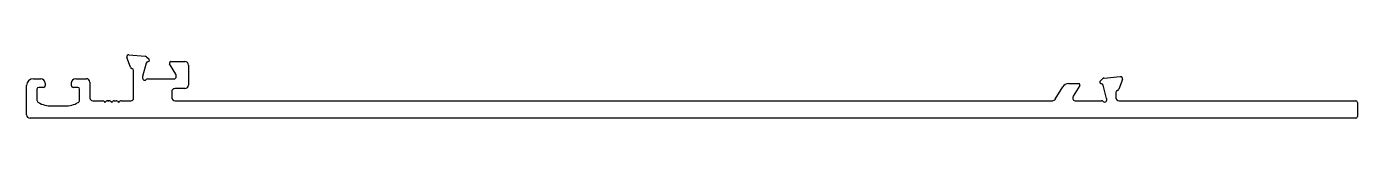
# Model space of a CAD drawing. Extents: x -93 to 101, y 8 to 17.
import ezdxf

# ---------------------------------------------------------------- set-up
doc = ezdxf.new("R2010")
doc.units = 0
doc.layers.add('AL_EXTRUSIONS', color=141, linetype='CONTINUOUS')

msp = doc.modelspace()

# ---------------------------------------------------------------- linework, layer by layer
at = {"layer": 'AL_EXTRUSIONS', "color": 7, "linetype": 'CONTINUOUS'}
for p, q in [((-77.45, 15.34), (-77.97, 16.75)), ((-77.66, 17.15), (-75.29, 16.94)), ((-75.16, 15.91), (-75.68, 13.99)), ((-75.11, 16.86), (-74.74, 16.49)), ((-74.83, 16.16), (-74.95, 16.13)), ((-70.83, 14.33), (-71.76, 15.85)), ((-71.59, 16.15), (-69.53, 16.15)), ((-69.03, 15.65), (-69.03, 12.75)), ((-91.53, 13.67), (-90.46, 13.67)), ((-85.4, 13.67), (-83.83, 13.67)), ((-76.99, 10.87), (-76.99, 14.85)), ((-75.69, 13.91), (-75.69, 13.75)), ((-74.94, 13.65), (-71.09, 13.65)), ((-70.79, 13.95), (-70.79, 14.17)), ((63.45, 13.31), (63.81, 13.68)), ((64, 13.76), (66.36, 13.97)), ((66.67, 13.57), (66.16, 12.16)), ((-92.53, 8.43), (-92.53, 12.67)), ((-91.03, 12.15), (-91.03, 10.57)), ((-90.07, 12.4), (-90.77, 12.4)), ((-89.82, 13.03), (-89.82, 12.65)), ((-86.03, 12.65), (-86.03, 13.03)), ((-85.08, 12.4), (-85.78, 12.4)), ((-84.83, 10.57), (-84.83, 12.15)), ((-83.33, 13.17), (-83.33, 10.87)), ((-71.45, 11.75), (-71.45, 10.97)), ((-69.6, 12.25), (-70.95, 12.25)), ((-69.53, 12.25), (-69.6, 12.25)), ((56.92, 10.71), (58.01, 12.49)), ((58.86, 12.97), (60.29, 12.97)), ((60.46, 12.67), (59.53, 11.15)), ((63.65, 12.95), (63.54, 12.98)), ((64.38, 10.81), (63.86, 12.74)), ((65.69, 11.67), (65.69, 10.97)), ((-88.89, 9.71), (-86.97, 9.71)), ((-82.93, 10.47), (-81.51, 10.47)), ((-81.51, 10.47), (-81.51, 10.47)), ((-81.51, 10.47), (-81.51, 10.47)), ((-81.33, 10.4), (-81.16, 10.23)), ((-81.15, 10.23), (-80.98, 10.4)), ((-80.8, 10.47), (-80.51, 10.47)), ((-80.51, 10.47), (-80.8, 10.47)), ((-80.8, 10.47), (-80.51, 10.47)), ((-80.51, 10.47), (-80.8, 10.47)), ((-80.8, 10.47), (-80.51, 10.47)), ((-80.33, 10.4), (-80.16, 10.23)), ((-80.15, 10.23), (-79.98, 10.4)), ((-79.8, 10.47), (-79.51, 10.47)), ((-79.33, 10.4), (-79.16, 10.23)), ((-79.15, 10.23), (-78.98, 10.4)), ((-78.8, 10.47), (-77.38, 10.47)), ((-70.95, 10.47), (56.5, 10.47)), ((59.49, 10.99), (59.49, 10.77)), ((59.79, 10.47), (63.64, 10.47)), ((64.39, 10.57), (64.39, 10.73)), ((66.19, 10.47), (100.56, 10.47)), ((100.81, 10.22), (100.81, 8.18)), ((100.56, 7.93), (-92.03, 7.93))]:
    msp.add_line(p, q, dxfattribs=at)
for centre, radius, start, end in [((-77.69, 16.85), 0.3, 85, 200), ((-75.32, 16.64), 0.3, 45, 85), ((-74.87, 15.84), 0.3, 105, 165), ((-74.89, 16.35), 0.2, 285, 360), ((-74.89, 16.35), 0.2, 0, 45), ((-71.59, 15.95), 0.2, 90, 180), ((-71.59, 15.95), 0.2, 180, 211.4), ((-69.53, 15.65), 0.5, 0, 90), ((-91.53, 12.67), 1, 90, 180), ((-90.46, 13.03), 0.635, 0, 90), ((-85.4, 13.03), 0.635, 90, 180), ((-83.83, 13.17), 0.5, 0, 90), ((-77.17, 15.44), 0.3, 200, 259.0957), ((-77.29, 14.85), 0.3, 0, 79.0957), ((-75.39, 13.91), 0.3, 165, 180), ((-75.39, 13.75), 0.3, 180, 270), ((-75.39, 13.75), 0.3, 270, 318.1897), ((-74.94, 13.35), 0.3, 90, 138.1897), ((-71.09, 13.95), 0.3, 270, 360), ((-71.09, 14.17), 0.3, 360, 31.4), ((64.02, 13.46), 0.3, 95, 135), ((66.39, 13.67), 0.3, 340, 95), ((-90.77, 12.15), 0.254, 90, 180), ((-90.07, 12.65), 0.25, 270, 360), ((-85.78, 12.65), 0.25, 180, 270), ((-85.08, 12.15), 0.254, 0, 90), ((-70.95, 11.75), 0.5, 90, 180), ((-69.53, 12.75), 0.5, 270, 0), ((58.86, 11.97), 1, 90, 148.6), ((60.29, 12.77), 0.2, 0, 90), ((60.29, 12.77), 0.2, 328.6, 360), ((63.59, 13.17), 0.2, 135, 180), ((63.59, 13.17), 0.2, 180, 255), ((63.57, 12.66), 0.3, 15, 75), ((65.99, 11.67), 0.3, 100.9043, 180), ((65.88, 12.26), 0.3, 280.9043, 340), ((-90.61, 10.57), 0.414, 180.6305, 240.2102), ((-88.89, 13.67), 3.96, 240.8401, 270), ((-86.97, 13.67), 3.96, 270, 299.1592), ((-85.23, 10.57), 0.406, 299.1629, 360), ((-82.93, 10.87), 0.396, 180, 270), ((-81.51, 10.22), 0.25, 45, 90), ((-81.16, 10.23), 0.008, 225, 315), ((-80.8, 10.22), 0.25, 90, 135), ((-80.51, 10.22), 0.25, 45, 90), ((-80.16, 10.23), 0.008, 225, 315), ((-79.8, 10.22), 0.25, 90, 135), ((-79.51, 10.22), 0.25, 45, 90), ((-79.16, 10.23), 0.008, 225, 315), ((-78.8, 10.22), 0.25, 90, 135), ((-77.38, 10.87), 0.396, 270, 0), ((-70.95, 10.97), 0.5, 180, 270), ((56.5, 10.97), 0.5, 270, 328.6), ((59.79, 10.99), 0.3, 148.6, 180), ((59.79, 10.77), 0.3, 180, 270), ((63.64, 10.17), 0.3, 41.8103, 90), ((64.09, 10.57), 0.3, 221.8103, 270), ((64.09, 10.57), 0.3, 270, 360), ((64.09, 10.73), 0.3, 360, 15), ((66.19, 10.97), 0.5, 180, 270), ((100.56, 10.22), 0.25, 0, 90), ((-92.03, 8.43), 0.5, 180, 270), ((100.56, 8.18), 0.25, 270, 0)]:
    msp.add_arc(centre, radius, start, end, dxfattribs=at)

doc.saveas('drawing.dxf')
